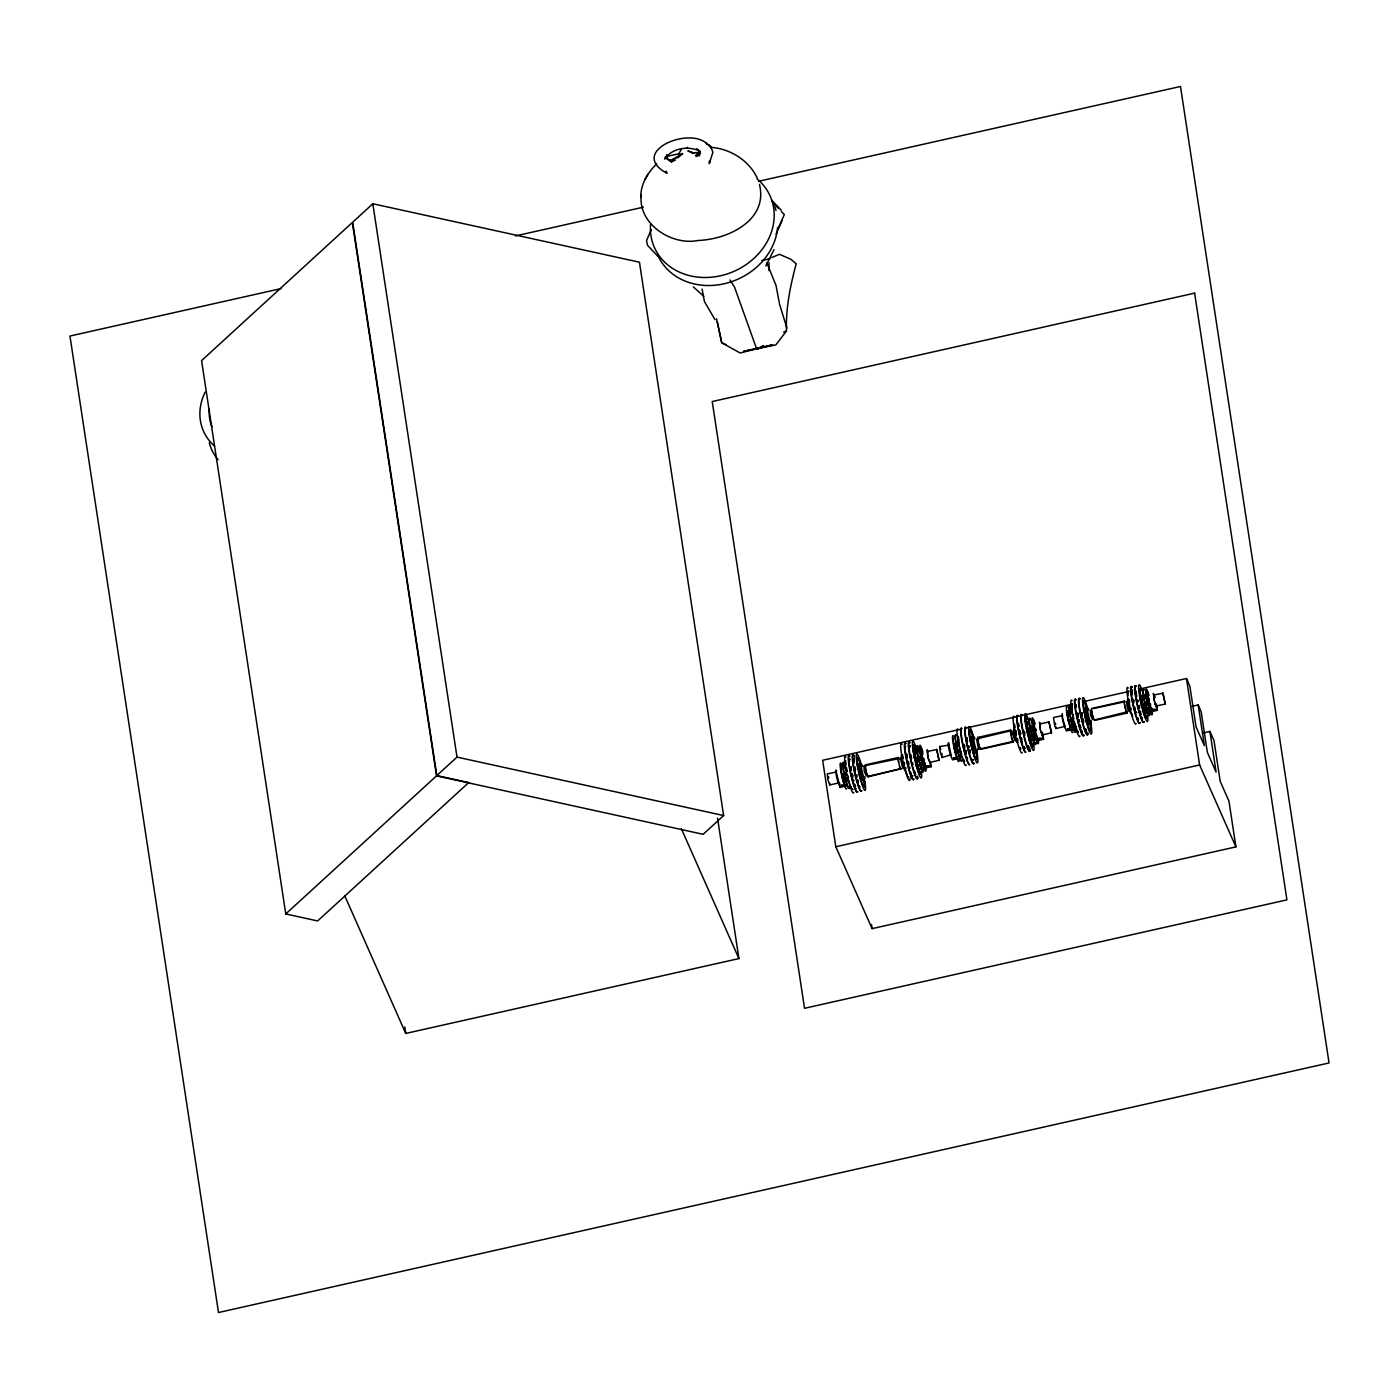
<?xml version="1.0" encoding="UTF-8"?>
<svg xmlns="http://www.w3.org/2000/svg" width="1399" height="1399" viewBox="0 0 1399 1399"><rect width="100%" height="100%" fill="white"/><g stroke="black" fill="none" stroke-linecap="round" stroke-linejoin="round"><path stroke-width="1.5" d="M709.608 162.424L709.643 160.518L709.258 163.735L712.895 152.229L710.797 146.895L708.751 144.866L711.514 148.102L706.163 142.89L707.614 144.412C689.882 125.438 627.417 152.054 667.043 173.354L666.239 171.203L666.291 172.689M716.533 318.797L721.727 342.755L740.141 353.003L772.808 344.766L743.551 351.341L775.746 344.993L786.483 330.986C785.696 308.042 790.365 285.448 796.223 263.816L790.82 259.252L779.47 254.286L771.793 257.538M699.465 152.036L699.36 153.925L699.797 151.144L699.465 152.036L696.597 148.871L699.448 150.9C687.993 145.671 671.957 148.084 664.647 158.996L667.026 155.429L666.186 158.297M836.252 772.108L838.963 782.706M865.351 766.127L865.421 764.868L898.21 757.506L898.805 758.678M866.331 775.99L864.267 771.339L863.917 765.935M868.149 775.588L868.079 776.847L866.785 773.682M898.141 758.765L865.386 765.55M901.061 768.628L868.079 776.847M920.682 752.172L920.892 751.158L921.539 752.067M924.267 762.98L923.253 762.193M924.617 762.892L923.27 760.986M930.09 761.668L928.726 759.762M951.39 754.673L942.104 757.489L940.215 752.067L939.656 746.489L949.256 745.142M957.633 743.254L957.406 746.716M957.003 741.592A7.695 0.909 77.3 0 1 957.458 742.764L957.546 745.3M974.701 749.427L972.078 739.197L972.9 740.753M975.068 749.357L973.005 744.705L972.935 739.809M977.744 738.672L1010.917 730.68M1013.331 740.753L1013.261 742.012L980.472 749.374L979.86 748.203M1034.281 723.755L1034.053 728.092M1036.694 737.028C1035.173 738.182 1031.693 725.469 1033.931 723.825M1037.061 736.941L1036.851 737.955L1034.001 729.019M1073.942 725.539A7.695 0.909 77.3 0 1 1073.488 724.367L1073.61 723.878M1092.549 719.611L1090.486 714.959L1090.433 710.08M1094.49 719.628L1093.371 718.421M1124.376 702.368L1124.429 701.126L1124.971 701.878M1127.174 711.829L1096.256 719.523M1128.993 711.426L1127.262 708.191L1126.58 701.354M1142.266 697.804L1142.284 699.255M1144.399 695.163A10.58 1.242 77.3 0 0 1144.679 697.314L1144.837 698.678M1150.275 705.446C1151.272 716.166 1144.627 693.642 1147.775 695.688M666.711 154.712L666.711 158.961L665.329 156.898L671.782 162.109L668.302 159.801L675.157 160.22L672.482 161.375M769.065 262.89L768.908 270.549M699.797 151.144L696.09 156.513L699.675 153.103L695.495 155.341L699.605 155.849M656.796 163.875C647.685 172.444 640.55 184.388 640.794 197.207L641.267 194.671C637.612 223.788 671.468 245.962 698.276 240.453C728.057 239.404 768.436 220.273 759.465 184.371M651.339 229.541L646.53 240.523L647.51 245.332L657.757 256.122M777.931 229.121L784.314 214.572L781.394 211.494M776.043 234.193L782.198 220.185M765.795 265.967L774.032 249.669M648.174 174.018L644.852 179.597M678.585 154.047L681.226 149.641M836.375 771.898L827.264 773.944L827.823 779.523L829.729 784.961L838.823 782.915M829.729 784.961L829.834 783.3M859.686 766.652L862.151 777.669L862.116 774.854M867.153 774.801L868.114 776.148M898.21 757.506L898.578 762.14M867.975 776.358L900.904 768.785M902.722 768.383L900.344 757.733M929.915 762.438L939.166 760.182L936.788 749.549L927.467 751.438L928.271 758.888M936.578 749.392L939.026 760.391M948.767 744.443L951.215 755.443M942.104 757.489L941.842 753.344M1011.197 731.222L1010.585 730.033L977.796 737.413L977.796 739.546M980.472 749.374L980.594 747.573M1010.585 730.033L1010.585 732.184M980.367 748.902L1013.278 741.33M1015.114 740.91L1013.086 735.699L1013.016 730.803M1034.018 725.277L1033.913 726.938M1040.751 730.977L1042.307 734.982L1051.541 732.726L1048.953 721.919L1039.842 723.965L1040.122 728.127M1037.376 737.605L1035.277 733.601M1048.953 721.919L1051.418 732.936M1042.307 734.982L1042.272 732.167M1062.488 717.18L1062.61 715.519L1053.499 717.565L1054.759 725.889L1055.948 728.582L1065.181 726.326M1055.948 728.582L1056.053 726.92M1086.289 710.202L1086.324 713.018M1124.429 701.126L1091.64 708.489L1091.64 710.64M1124.411 701.808L1093.808 708.506M1094.315 720.468L1127.104 713.088L1127.227 711.287M1147.862 696.352L1147.757 698.031M1155.312 704.501L1156.151 706.058L1165.262 704.012L1163.006 693.17L1153.685 695.058L1154.245 700.637M1150.852 708.768C1148.789 707.317 1146.008 694.936 1148.142 695.6M1151.22 708.681L1149.121 704.676M1162.796 692.995L1165.262 704.012M1156.151 706.058L1156.256 704.397M436.523 775.868L703.155 834.311L723.633 815.547L639.448 262.208L372.816 203.764L352.67 222.231L436.838 775.571L468.717 782.566L317.643 920.944L285.763 913.949L201.578 360.61L352.338 222.528L436.523 775.868L285.763 913.949M436.838 775.571L457.001 757.104L723.633 815.547M677.885 157.825L682.625 153.558L672.482 159.521L676.084 158.384M763.487 345.885L758.31 348.806L756.177 347.617L734.492 287.022L729.946 279.94M758.048 348.666L763.382 345.833M686.419 147.962L687.574 147.367M783.615 332.228L786.483 330.986M667.883 156.198L679.914 153.558M692.278 153.488L696.457 152.526L700.532 153.68L697.104 153.977M280.972 288.614L69.95 336.04L218.506 1312.524L1329.05 1062.96L1180.494 86.476L758.45 181.31M515.444 235.924L643.348 207.192M761.79 260.564L770.062 258.693M960.938 729.194L822.647 760.287L835.798 846.745L872.084 928.639L1235.912 846.885L1228.952 801.102L1220.208 781.376L1214.017 740.683L1209.925 731.432L1203.542 732.866M965.188 728.249L1071.582 704.344M1084.347 701.459L1129.028 691.421M1141.794 688.553L1186.474 678.515L1189.85 686.175L1196.04 726.85L1204.382 745.667L1198.191 704.974L1191.808 706.408M1071.844 729.701L1066.37 730.943L1064.796 727.375A7.467 0.874 77.3 0 1 1062.401 718.334A7.467 0.874 77.3 0 1 1062.488 713.962M1156.466 704.064L1157.428 710.325L1151.954 711.549L1150.415 708.051M1042.622 732.971L1043.584 739.232L1038.11 740.473L1036.572 736.958M958 758.625L952.527 759.849L950.953 756.299A7.467 0.874 77.3 0 1 948.417 746.384A7.467 0.874 77.3 0 1 949.012 743.586M921.609 756.492L925.736 767.929L931.192 766.704L930.562 762.525M836.637 771.059A7.467 0.874 77.3 0 0 836.025 773.857A7.467 0.874 77.3 0 0 838.578 783.755L840.152 787.322L845.608 786.081M835.798 846.745L1199.625 764.973L1235.912 846.885M344.661 895.605L405.745 1033.441L738.917 958.577L717.547 818.153M711.392 147.35C730.488 148.889 749.147 160.588 757.296 178.163M693.852 152.998L687.871 150.9L693.519 153.313M725.994 344.591L721.727 342.755L717.337 321.91M1153.685 695.058L1154.874 697.734M1142.249 697.839L1142.301 701.826M1150.678 707.282L1149.488 704.606M1127.104 713.088L1126.178 711.059M1065.059 726.536L1062.645 718.334M1033.284 723.685L1034.281 729.439M1013.261 742.012L1012.666 740.823M977.796 737.413L978.74 739.441M939.656 746.489L940.845 749.182M900.886 769.467L899.942 767.439M865.421 764.868L866.016 766.057M862.518 777.582L861.329 774.906M693.362 286.935L703.784 296.326M772.231 200.739L781.254 210.235M774.084 203.782L778.474 208.416M715.029 319.654L704.431 301.572L702.106 289.086M1148.509 695.53L1147.862 694.603L1148.124 700.514M1086.411 710.972L1088.37 721.289L1088.492 719.628M1034.508 725.976L1036.012 734.65M1030.433 737.43L1029.454 734.912M976.589 739.004L978.548 749.304L978.653 747.643M922.501 753.361L921.889 754.323M846.99 780.852L846.028 778.334M1198.191 704.974L1201.164 711.689L1207.354 752.382L1216.098 772.126L1209.925 731.432M1157.428 710.325L1154.595 702.053M1043.584 739.232L1040.209 729.578M766.862 262.907L776.025 285.483L779.26 302.534M931.192 766.704L928.359 758.433M681.365 828.733L738.917 958.577M1149.488 705.813L1150.31 707.369L1150.275 704.554M1087.915 719.646L1088.737 721.202L1088.859 719.541M1040.559 724.332L1039.474 722.304L1040.401 729.544M1033.057 736.241L1032.375 734.265M1030.503 736.818L1029.821 734.825M1012.334 739.966L1012.719 741.26M979.527 747.346L979.93 748.622M966.027 751.315L965.695 750.459A8.237 0.979 77.3 0 0 966.237 752.19M928.167 751.788L927.082 749.759L927.817 757.034M922.466 754.306L921.626 752.732L921.521 754.411M920.717 762.77L921.172 764.414L920.35 762.84M898.753 758.258L899.102 759.202M846.378 778.264L847.077 780.24M1154.874 696.877L1153.318 693.379L1154.962 704.222M1143.665 707.125L1142.931 704.676M1139.643 708.016L1138.926 705.568M1125.81 709.923L1126.212 711.392M1093.406 718.771L1091.937 713M1083.176 719.506L1083.543 720.625M1032.742 734.178L1033.092 735.297M1011.529 732.079L1011.897 733.198M1011.967 738.847L1012.351 740.316M979.562 747.678L978.093 741.925M959.137 751.928L958.402 749.479M958.77 752.015L958.035 749.567M922.815 754.568L921.259 751.071L921.906 756.894M899.574 766.302L899.977 767.771M860.525 768.226L861.242 770.674M779.365 303.6L786.903 328.118M1149.034 698.188L1149.418 700.374M1148.771 703.365L1149.506 705.463M1146.585 705.253L1145.868 702.508M1146.218 705.341L1145.501 702.595M1143.298 704.589L1143.665 705.918M1139.293 705.498L1139.66 706.81M1125.443 708.611L1125.81 710.167M1093.021 717.547L1092.252 714.557M1087.548 718.526L1086.551 714.347M1034.928 732.289L1035.662 734.37M1011.879 732.954L1012.246 734.527M1011.599 737.518L1011.967 739.092M979.178 746.454L977.849 740.473M922.903 759.657L923.27 761.843M917.062 762.368L916.362 759.64M899.592 766.547L898.088 759.307M866.785 773.927L865.701 769.38M856.59 774.556L856.957 775.885M828.453 776.637L828.82 777.949M1149.121 703.277L1148.054 697.052M1149.034 703.732L1147.897 698.276M1124.726 705.638L1125.426 708.733M1087.478 714.294L1087.81 715.711M1071.617 717.704L1072.246 720.555M1071.879 720.642L1071.249 717.792M1035.662 728.827L1036.117 730.68M1035.575 729.281L1035.907 730.715M1034.735 730.803L1035.19 732.656M1029.087 733.601L1028.23 729.404A10.702 1.259 77.3 0 0 1028.877 732.079A7.537 0.892 77.3 0 1 1028.195 728.424M1011.582 737.658L1010.638 733.111M968.633 745.684L968.965 747.101M922.798 760.112L921.626 750.983L922.71 753.029A10.58 1.242 77.3 0 0 920.297 750.424A10.58 1.242 77.3 0 0 923.83 766.25A10.58 1.242 77.3 0 0 925.089 763.277M921.993 758.345L924.459 765.41L924.599 763.242M919.982 760.322L919.353 757.471M919.615 760.391L918.986 757.541M916.73 759.552L917.079 760.969M908.353 761.441L908.685 762.857M866.033 770.936L866.401 772.493M860.962 773.577L859.895 767.351M852.586 775.466L852.236 774.049A8.237 0.979 77.3 0 0 852.795 776.078M1125.111 707.177L1124.481 704.187M1055.388 723.003L1055.685 724.42M1034.578 730.855L1034.053 727.2M1031.815 731.415A10.58 1.242 77.3 0 1 1030.836 726.238A7.537 0.892 77.3 0 0 1031.797 731.467L1030.941 726.711M1024.453 731.642L1024.75 733.076M973.966 744.635L974.491 747.398M964.331 745.16L964.628 746.576A8.237 0.979 77.3 0 1 964.243 744.443M923.725 758.153L924.109 760.007M845.311 775.606L844.786 772.843A10.755 1.277 77.3 0 0 845.451 775.501A7.695 0.909 77.3 0 1 845.031 773.595M1150.345 703.627L1150.643 705.358M1091.692 711.549L1092.024 713.123M1082.179 715.326L1081.794 712.843M1031.728 729.998L1031.29 726.623M1028.597 729.334L1028.825 730.663M1020.203 731.205L1020.448 732.551M1010.97 734.667L1010.41 730.873M923.83 759.605L924.057 760.934M865.456 767.929L865.789 769.502M845.153 772.755L845.678 775.518A7.695 0.909 77.3 0 1 845.398 773.507M1186.474 678.515L1199.625 764.973M925.089 763.749L925.736 767.929M871.455 924.477L872.084 928.639M839.505 783.073L840.152 787.322M372.816 203.764L457.001 757.104M404.766 1026.953L405.745 1033.441M1137.912 700.234L1138.069 701.389M1124.306 702.928L1124.586 704.414M1091.517 710.307L1091.78 711.794M1077.947 714.906L1077.737 712.86M977.674 739.214L977.936 740.701M920.752 753.327L924.092 765.498L924.966 763.172M865.299 766.687L865.561 768.173M1133.855 700.252L1133.907 701.144M1124.254 701.966L1124.429 703.26M865.229 765.708L865.404 767.019M218.052 459.694A57.307 48.913 -23.9 0 1 209.273 442.731M214.572 446.124A57.307 48.913 -23.9 0 1 205.146 392.14M212.018 426.835A47.758 40.763 -23.9 0 1 209.395 409.207M1131.266 712.528A7.45 0.874 77.3 0 1 1128.538 706.39A7.45 0.874 77.3 0 1 1128.451 699.937M1091.133 720.433A7.555 0.892 77.3 0 1 1089.873 720.59A7.555 0.892 77.3 0 1 1087.548 710.15A7.555 0.892 77.3 0 1 1088.807 710.01M1086.149 708.541A7.555 0.892 77.3 0 0 1086.621 715.798A7.555 0.892 77.3 0 0 1089.331 722.811A8.377 0.997 77.3 0 1 1086.166 715.903A8.377 0.997 77.3 0 1 1086.061 708.646M1131.284 709.608A7.45 0.874 77.3 0 1 1130.812 707.859M1129.658 702.333A7.45 0.874 77.3 0 1 1129.395 699.622M1090.625 721.797A18.729 2.221 77.3 0 1 1089.349 731.205A18.729 2.221 77.3 0 1 1082.669 702.665A18.729 2.221 77.3 0 1 1087.023 706.425M1088.02 734.195A18.729 2.221 77.3 0 1 1081.287 716.848A18.729 2.221 77.3 0 1 1080.133 698.87M1083.56 720.817A8.446 0.997 77.3 0 1 1083.018 718.841M1082.074 714.574A8.446 0.997 77.3 0 1 1081.724 712.581M1086.166 730.628A14.812 1.749 77.3 0 1 1085.432 729.229M1081.759 716.795A14.812 1.749 77.3 0 1 1080.99 713.053M1086.533 730.54A14.812 1.749 77.3 0 1 1085.799 729.141M1081.34 712.965A14.812 1.749 77.3 0 0 1082.126 716.725A8.446 0.997 77.3 0 1 1081.357 712.668M1087.775 732.394A18.729 2.221 77.3 0 1 1081.479 719.313A18.729 2.221 77.3 0 1 1079.766 698.958M1084.015 735.105A18.729 2.221 77.3 0 1 1077.282 717.757A18.729 2.221 77.3 0 1 1076.128 699.78M1079.556 721.622A8.237 0.979 77.3 0 1 1079.031 719.698M1078.087 715.536A8.237 0.979 77.3 0 1 1077.755 713.577M1082.196 731.677A14.987 1.766 77.3 0 1 1081.444 730.261M1080.553 727.987A14.987 1.766 77.3 0 1 1079.591 724.997M1077.737 717.704A14.987 1.766 77.3 0 1 1076.95 713.91M1075.936 707.317A14.987 1.766 77.3 0 1 1075.796 704.939M1080.92 727.9A14.987 1.766 77.3 0 1 1079.958 724.909M1078.087 717.617A14.987 1.766 77.3 0 1 1077.317 713.84M1076.303 707.229A14.987 1.766 77.3 0 1 1076.146 704.869M1083.648 735.174A18.729 2.221 77.3 0 1 1076.915 717.844A18.729 2.221 77.3 0 1 1075.761 699.867M1080.011 735.996A18.729 2.221 77.3 0 1 1073.278 718.649A18.729 2.221 77.3 0 1 1072.124 700.672M1078.192 732.656A15.057 1.784 77.3 0 1 1077.44 731.24M1076.548 728.931A15.057 1.784 77.3 0 1 1075.586 725.924M1073.715 718.614A15.057 1.784 77.3 0 1 1072.928 714.802M1072.316 711.234A15.057 1.784 77.3 0 1 1072.211 703.714M1072.281 708.069A15.057 1.784 77.3 0 1 1072.229 704.187M1090.346 722.986A15.127 1.784 77.3 0 1 1088.527 727.235A15.127 1.784 77.3 0 1 1083.473 704.606A15.127 1.784 77.3 0 1 1087.04 708.226M1088.912 719.768A8.377 0.997 77.3 0 1 1089.139 721.482M1089.978 723.073A15.127 1.784 77.3 0 1 1087.845 726.448M1086.883 723.423A15.127 1.784 77.3 0 1 1084.994 716.078M1084.208 712.248A15.127 1.784 77.3 0 1 1083.595 708.663M1083.193 705.568A15.127 1.784 77.3 0 1 1086.691 708.314M1088.859 722.881A8.377 0.997 77.3 0 1 1085.799 715.973A8.377 0.997 77.3 0 1 1085.694 708.733M1086.376 731.152A14.812 1.749 77.3 0 1 1085.064 729.316M1081.392 716.883A14.812 1.749 77.3 0 1 1080.623 713.14M1082.389 732.202A14.987 1.766 77.3 0 1 1081.077 730.348M1080.185 728.075A14.987 1.766 77.3 0 1 1079.241 725.067M1077.37 717.792A14.987 1.766 77.3 0 1 1076.583 713.997M1075.569 707.387A14.987 1.766 77.3 0 1 1075.429 705.026M1079.189 721.727A8.289 0.979 77.3 0 1 1078.664 719.786M1077.72 715.606A8.289 0.979 77.3 0 1 1077.387 713.63M1083.735 722.583A8.446 0.997 77.3 0 1 1082.651 718.929M1078.034 731.485A13.325 1.574 77.3 0 1 1074.362 722.024M1073.558 718.666A13.325 1.574 77.3 0 1 1072.229 705.481M1075.779 731.572A13.325 1.574 77.3 0 1 1070.637 717.547A13.325 1.574 77.3 0 1 1070.847 707.702M1075.516 730.313A13.325 1.574 77.3 0 1 1070.637 719.313A13.325 1.574 77.3 0 1 1070.48 707.789M1072.876 732.237A13.325 1.574 77.3 0 1 1068.084 719.89A13.325 1.574 77.3 0 1 1067.262 707.107M1071.004 726.781A7.467 0.874 77.3 0 1 1070.183 724.927M1069.71 723.44A7.467 0.874 77.3 0 1 1068.784 719.82A10.737 1.259 77.3 0 0 1069.413 722.479M1068.084 716.166A7.467 0.874 77.3 0 1 1068.032 712.441M1072.246 729.806A10.737 1.259 77.3 0 1 1071.599 729.876M1071.057 728.862A10.737 1.259 77.3 0 1 1069.728 725.084A7.467 0.874 77.3 0 0 1070.637 726.85M1069.046 722.566A10.737 1.259 77.3 0 1 1068.399 719.855A7.467 0.874 77.3 0 0 1069.343 723.528M1067.839 717.145A10.737 1.259 77.3 0 1 1067 710.709M1072.368 730.103A10.737 1.259 77.3 0 1 1071.949 729.788M1070.777 727.148A10.737 1.259 77.3 0 1 1070.095 724.997M1068.189 717.057A10.737 1.259 77.3 0 1 1067.367 710.64M1070.987 725.994A7.467 0.874 77.3 0 1 1070.55 724.857M1069.588 721.622A7.467 0.874 77.3 0 1 1069.151 719.733M1073.575 725.626A7.695 0.909 77.3 0 1 1073.12 724.455A10.755 1.277 77.3 0 0 1073.698 726.501M1072.124 721.115A7.695 0.909 77.3 0 1 1071.669 719.156A10.755 1.277 77.3 0 0 1072.316 721.832M1070.9 711.549A7.695 0.909 77.3 0 0 1070.742 713.822A10.755 1.277 77.3 0 1 1070.27 709.958M1075.166 729.159A10.755 1.277 77.3 0 1 1073.977 728.232M1073.33 726.588A10.755 1.277 77.3 0 1 1072.648 724.437M1070.305 713.945A10.755 1.277 77.3 0 1 1069.92 710.045M1075.289 729.474A10.755 1.277 77.3 0 1 1074.327 728.145M1072.491 721.027A7.695 0.909 77.3 0 1 1072.036 719.086M1073.593 726.431A7.695 0.909 77.3 0 1 1072.753 724.525M1071.774 721.184A7.695 0.909 77.3 0 1 1071.302 719.243M1070.392 713.91A7.695 0.909 77.3 0 1 1070.83 711.864M1074.887 728.179A10.79 1.277 77.3 0 1 1073.61 728.319M1072.963 726.693A10.79 1.277 77.3 0 1 1072.281 724.525M1069.938 714.015A10.79 1.277 77.3 0 1 1069.535 710.097M1068.032 718.002A7.467 0.874 77.3 0 1 1067.962 712.738M1136.128 723.475A18.817 2.221 77.3 0 1 1129.378 706.04A18.817 2.221 77.3 0 1 1128.224 687.993M1139.783 722.653A18.817 2.221 77.3 0 1 1133.015 705.236A18.817 2.221 77.3 0 1 1131.861 687.171M1137.964 719.243A15.074 1.784 77.3 0 1 1137.195 717.827M1135.341 712.511A15.074 1.784 77.3 0 1 1134.379 708.978M1131.669 694.708A15.074 1.784 77.3 0 1 1132.525 690.704M1136.722 712.738A8.202 0.962 77.3 0 1 1136.303 711.969M1135.306 709.083A8.202 0.962 77.3 0 1 1134.764 707.16M1133.855 703.015A8.202 0.962 77.3 0 1 1133.295 699.395M1132.665 716.358A15.092 1.784 77.3 0 1 1131.704 713.333M1129.815 706.005A15.092 1.784 77.3 0 1 1129.028 702.176M1128.014 695.53A15.092 1.784 77.3 0 1 1128.311 691.071M1128.224 693.065A15.092 1.784 77.3 0 1 1128.328 691.543M1140.15 722.583A18.817 2.221 77.3 0 1 1133.382 705.148A18.817 2.221 77.3 0 1 1132.228 687.084M1143.787 721.762A18.817 2.221 77.3 0 1 1137.037 704.327A18.817 2.221 77.3 0 1 1135.866 686.262M1140.745 711.899A8.272 0.979 77.3 0 1 1140.325 711.112M1139.311 708.209A8.272 0.979 77.3 0 1 1138.769 706.268M1137.842 702.088A8.272 0.979 77.3 0 1 1137.509 700.13M1141.969 718.404A15.144 1.784 77.3 0 1 1141.217 716.987M1140.325 714.679A15.144 1.784 77.3 0 1 1139.346 711.636M1135.656 693.764A15.144 1.784 77.3 0 1 1135.498 691.368M1138.314 719.173A15.074 1.784 77.3 0 1 1137.562 717.739M1135.708 712.423A15.074 1.784 77.3 0 1 1134.746 708.908M1132.036 694.638A15.074 1.784 77.3 0 1 1132.316 690.179M1132.386 694.551A15.074 1.784 77.3 0 1 1132.333 690.651M1144.155 721.674A18.817 2.221 77.3 0 1 1137.387 704.239A18.817 2.221 77.3 0 1 1136.233 686.175M1145.064 711.252A8.272 0.979 77.3 0 1 1142.791 705.376A8.272 0.979 77.3 0 1 1141.217 696.247M1142.336 718.334A15.144 1.784 77.3 0 1 1141.584 716.9M1140.692 714.592A15.144 1.784 77.3 0 1 1139.713 711.566M1136.023 693.677A15.144 1.784 77.3 0 1 1135.866 691.298M1147.722 715.991A18.817 2.221 77.3 0 1 1144.592 716.34A18.817 2.221 77.3 0 1 1138.786 690.372A18.817 2.221 77.3 0 1 1141.934 690.004M1147.005 715.886A15.144 1.784 77.3 0 1 1141.479 703.382A15.144 1.784 77.3 0 1 1141.304 690.267M1141.042 714.504A15.144 1.784 77.3 0 1 1140.08 711.479M1136.775 696.702A15.144 1.784 77.3 0 1 1136.233 691.211M1146.638 715.956A15.144 1.784 77.3 0 1 1143 710.832M1142.021 707.282A15.144 1.784 77.3 0 1 1139.695 696.037M1144.854 708.891A8.272 0.979 77.3 0 1 1143.473 709.048M1142.948 707.387A8.272 0.979 77.3 0 1 1141.916 703.365M1141.479 701.284A8.272 0.979 77.3 0 1 1140.85 696.317M1141.829 696.212A8.272 0.979 77.3 0 1 1142.318 697.471M1146.848 715.641A13.36 1.574 77.3 0 1 1142.056 703.277A13.36 1.574 77.3 0 1 1141.217 690.459M1149.488 713.717A13.36 1.574 77.3 0 1 1144.994 704.397A13.36 1.574 77.3 0 1 1143.77 689.882M1147.81 709.835A7.502 0.892 77.3 0 1 1146.708 707.772M1146.218 706.268A7.502 0.892 77.3 0 1 1145.291 702.613A10.58 1.242 77.3 0 0 1145.938 705.253M1144.592 698.958A7.502 0.892 77.3 0 1 1145.204 696.142M1148.806 711.426A10.615 1.259 77.3 0 1 1147.547 711.566M1146.918 709.94A10.615 1.259 77.3 0 1 1146.253 707.824M1145.571 705.341A10.615 1.259 77.3 0 1 1144.924 702.665M1143.927 697.471A10.615 1.259 77.3 0 1 1143.648 695.303M1144.977 710.22A7.537 0.892 77.3 0 1 1144.155 708.366A10.702 1.259 77.3 0 0 1145.379 712.126M1143.683 706.862A7.537 0.892 77.3 0 1 1142.738 703.19A10.702 1.259 77.3 0 0 1143.368 705.848M1142.336 701.284A7.537 0.892 77.3 0 1 1141.811 696.02M1146.201 713.14A10.702 1.259 77.3 0 1 1145.554 713.228M1145.012 712.213A10.702 1.259 77.3 0 1 1141.077 695.81M1146.568 713.07A10.702 1.259 77.3 0 1 1145.921 713.14M1142.161 700.444A10.702 1.259 77.3 0 1 1141.444 695.723M1144.959 709.433A7.537 0.892 77.3 0 1 1144.522 708.279M1143.56 705.009A7.537 0.892 77.3 0 1 1143.105 703.12M1142.196 697.874A7.537 0.892 77.3 0 1 1142.179 695.933M1149.821 713.525A13.221 1.556 77.3 0 1 1145.361 704.292A13.221 1.556 77.3 0 1 1144.155 689.917M1151.884 708.174A13.221 1.556 77.3 0 1 1150.293 711.864A13.221 1.556 77.3 0 1 1145.886 692.085A13.221 1.556 77.3 0 1 1148.999 695.251M1151.604 709.066A10.58 1.242 77.3 0 1 1149.838 709.258A10.58 1.242 77.3 0 1 1146.585 694.673A10.58 1.242 77.3 0 1 1148.352 694.464M1151.237 709.136A10.58 1.242 77.3 0 1 1150.625 711.951M1150.1 710.954A10.58 1.242 77.3 0 1 1146.498 696.912M1146.428 691.631A10.58 1.242 77.3 0 1 1147.984 694.551M1147.897 709.573A7.537 0.892 77.3 0 1 1147.075 707.719M1146.585 706.198A7.537 0.892 77.3 0 1 1145.641 702.543A10.58 1.242 77.3 0 0 1146.288 705.166M1144.942 698.853A7.537 0.892 77.3 0 1 1145.186 695.303M1149.156 711.304A10.58 1.242 77.3 0 1 1147.914 711.444M1147.285 709.835A10.58 1.242 77.3 0 1 1146.603 707.719M1144.312 697.402A10.58 1.242 77.3 0 1 1144.032 695.251M1149.209 712.668A10.58 1.242 77.3 0 1 1148.282 711.357M1147.652 709.748A10.58 1.242 77.3 0 1 1146.97 707.632M1147.88 708.786A7.537 0.892 77.3 0 1 1147.442 707.632M1146.463 704.362A7.537 0.892 77.3 0 1 1146.008 702.455M1145.116 697.227A7.537 0.892 77.3 0 1 1145.082 695.286M1017.335 740.281A7.45 0.874 77.3 0 1 1016.094 740.421A7.45 0.874 77.3 0 1 1013.803 730.138A7.45 0.874 77.3 0 1 1015.044 729.998M977.289 749.357A7.555 0.892 77.3 0 1 976.03 749.497A7.555 0.892 77.3 0 1 973.704 739.074A7.555 0.892 77.3 0 1 974.963 738.917M975.47 749.777A7.555 0.892 77.3 0 1 974.211 749.916A7.555 0.892 77.3 0 1 971.868 739.476A7.555 0.892 77.3 0 1 973.144 739.337M1017.912 740.019A7.45 0.874 77.3 0 1 1017.44 738.515M1016.513 734.895A7.45 0.874 77.3 0 1 1015.814 731.24M976.782 750.721A18.729 2.221 77.3 0 1 975.26 759.517A18.729 2.221 77.3 0 1 968.72 730.191A18.729 2.221 77.3 0 1 973.984 738.217M974.176 763.12A18.729 2.221 77.3 0 1 967.443 745.772A18.729 2.221 77.3 0 1 966.289 727.795M970.259 751.42A8.446 0.997 77.3 0 1 969.717 749.742M972.882 759.989A14.812 1.749 77.3 0 1 972.322 759.552M973.249 759.902A14.812 1.749 77.3 0 1 972.69 759.465M973.809 763.207A18.729 2.221 77.3 0 1 967.094 745.859A18.729 2.221 77.3 0 1 965.922 727.882M969.734 764.711A18.729 2.221 77.3 0 1 963.439 746.681A18.729 2.221 77.3 0 1 961.568 728.145M967.601 759.185A14.987 1.766 77.3 0 1 966.709 756.911M965.747 753.904A14.987 1.766 77.3 0 1 964.785 750.406M966.114 753.834A14.987 1.766 77.3 0 1 965.153 750.319M969.367 764.781A18.729 2.221 77.3 0 1 962.564 744.373A18.729 2.221 77.3 0 1 961.917 728.774M966.167 764.921A18.729 2.221 77.3 0 1 959.434 747.573A18.729 2.221 77.3 0 1 958.28 729.596M964.348 761.563A15.057 1.784 77.3 0 1 963.596 760.147M961.743 754.848A15.057 1.784 77.3 0 1 960.781 751.315M959.084 743.708A15.057 1.784 77.3 0 1 958.07 737.081M964.715 761.493A15.057 1.784 77.3 0 1 963.963 760.077M958.84 740.071A15.057 1.784 77.3 0 1 958.437 736.993M976.502 751.91A15.127 1.784 77.3 0 1 974.683 756.142A15.127 1.784 77.3 0 1 969.629 733.531A15.127 1.784 77.3 0 1 973.197 737.151M975.068 748.692A8.377 0.997 77.3 0 1 974.071 751.036A8.377 0.997 77.3 0 1 971.273 738.515A8.377 0.997 77.3 0 1 973.249 740.526M975.663 759.097A15.127 1.784 77.3 0 1 969.524 735.961A15.127 1.784 77.3 0 1 972.847 737.221M976.135 751.997A15.127 1.784 77.3 0 1 976.589 758.992M974.928 750.494A8.377 0.997 77.3 0 1 973.704 751.123A8.377 0.997 77.3 0 1 971.081 740.193A8.377 0.997 77.3 0 1 971.85 737.658M972.865 759.517A14.812 1.749 77.3 0 1 971.955 759.622M967.234 759.272A14.987 1.766 77.3 0 1 966.342 756.981M965.397 753.991A14.987 1.766 77.3 0 1 964.418 750.476M965.87 752.312A8.289 0.979 77.3 0 1 965.345 750.651M964.82 748.71A8.289 0.979 77.3 0 1 963.876 744.513M970.399 752.802A8.446 0.997 77.3 0 1 969.35 749.829M968.808 747.853A8.446 0.997 77.3 0 1 968.3 745.719M967.513 741.592A8.446 0.997 77.3 0 1 967.269 737.675M963.002 758.765A13.325 1.574 77.3 0 1 962.215 756.737M961.375 754.061A13.325 1.574 77.3 0 1 957.983 736.241M961.935 760.496A13.325 1.574 77.3 0 1 957.161 748.15A13.325 1.574 77.3 0 1 956.339 735.367M961.585 760.584A13.325 1.574 77.3 0 1 956.794 748.238A13.325 1.574 77.3 0 1 955.972 735.454M959.119 759.814A13.325 1.574 77.3 0 1 954.643 750.511A13.325 1.574 77.3 0 1 953.419 736.031M955.395 750.616A7.467 0.874 77.3 0 0 956.339 753.851A10.737 1.259 77.3 0 1 955.569 751.403M954.94 748.727A7.467 0.874 77.3 0 1 954.048 743.551M957.755 758.8A10.737 1.259 77.3 0 1 956.566 756.142M955.884 753.991A10.737 1.259 77.3 0 1 953.558 743.516M953.261 741.33A10.737 1.259 77.3 0 1 953.471 738.165M957.581 757.698A10.737 1.259 77.3 0 1 956.933 756.072M954.922 748.692A10.737 1.259 77.3 0 1 953.908 743.446M956.234 752.277A7.467 0.874 77.3 0 1 955.744 750.529M954.905 746.769A7.467 0.874 77.3 0 1 954.415 743.481M960.414 755.495A7.695 0.909 77.3 0 1 959.731 754.533M958.787 751.823A7.695 0.909 77.3 0 1 958.28 750.021M957.423 746.139A7.695 0.909 77.3 0 1 956.899 742.729M960.134 757.139A10.755 1.277 77.3 0 1 959.487 755.512M956.899 745.405A10.755 1.277 77.3 0 1 956.461 742.852M960.483 757.069A10.755 1.277 77.3 0 1 959.854 755.425M957.266 745.317A10.755 1.277 77.3 0 1 956.829 742.782M960.483 755.18A7.695 0.909 77.3 0 1 960.099 754.463M959.154 751.753A7.695 0.909 77.3 0 1 958.647 749.951M957.476 744.233A7.695 0.909 77.3 0 1 957.266 742.659M960.274 754.516A7.695 0.909 77.3 0 1 959.364 754.621M958.42 751.91A7.695 0.909 77.3 0 1 957.93 750.109M957.056 746.209A7.695 0.909 77.3 0 1 956.461 741.61M959.766 757.244A10.79 1.277 77.3 0 1 959.119 755.6M956.531 745.475A10.79 1.277 77.3 0 1 956.094 742.921M956.164 745.562A10.79 1.277 77.3 0 1 955.727 743.009M956.374 744.478A7.695 0.909 77.3 0 1 956.094 741.697M956.426 755.075A7.467 0.874 77.3 0 1 953.681 743.638M1022.284 752.4A18.817 2.221 77.3 0 1 1015.534 734.965A18.817 2.221 77.3 0 1 1014.38 716.9M1025.502 752.26A18.817 2.221 77.3 0 1 1018.664 731.747A18.817 2.221 77.3 0 1 1018.017 716.078M1024.68 748.622A15.074 1.784 77.3 0 1 1023.351 746.751M1022.459 744.443A15.074 1.784 77.3 0 1 1020.536 737.903M1025.869 752.19A18.817 2.221 77.3 0 1 1019.539 734.073A15.074 1.784 77.3 0 1 1018.839 730.278M1018.21 726.711A15.074 1.784 77.3 0 1 1017.825 723.633M1021.987 739.634A8.202 0.962 77.3 0 1 1021.462 737.99M1020.011 731.922A8.202 0.962 77.3 0 0 1020.431 734.003A15.074 1.784 77.3 0 1 1019.556 730.121M1020.466 748.99A15.092 1.784 77.3 0 1 1019.714 747.573M1017.86 742.257A15.092 1.784 77.3 0 1 1016.881 738.724M1015.971 734.912A15.092 1.784 77.3 0 1 1015.184 731.1M1014.572 727.532A15.092 1.784 77.3 0 1 1014.17 724.437M1016.339 732.726A8.289 0.979 77.3 0 1 1016.006 730.768M1020.833 748.902A15.092 1.784 77.3 0 1 1020.081 747.486M1016.339 734.842A15.092 1.784 77.3 0 1 1015.552 731.012M1014.94 727.445A15.092 1.784 77.3 0 1 1014.537 724.367M1019.539 734.073A18.817 2.221 77.3 0 1 1017.668 715.449M1030.066 748.78A18.817 2.221 77.3 0 1 1023.736 735.647A18.817 2.221 77.3 0 1 1022.022 715.186M1024.925 735.192A8.272 0.979 77.3 0 1 1023.998 731.012M1029.052 747.223A15.144 1.784 77.3 0 1 1027.373 745.894M1020.78 733.933A8.289 0.979 77.3 0 1 1020.343 731.834M1025.047 748.535A15.074 1.784 77.3 0 1 1023.718 746.664M1021.865 741.348A15.074 1.784 77.3 0 1 1020.903 737.815M1019.993 734.02A15.074 1.784 77.3 0 1 1019.189 730.208M1018.577 726.623A15.074 1.784 77.3 0 1 1018.192 723.545M1024.837 748.01A15.074 1.784 77.3 0 1 1024.085 746.576M1018.944 726.553A15.074 1.784 77.3 0 1 1018.542 723.475M1030.311 750.598A18.817 2.221 77.3 0 1 1023.543 733.163A18.817 2.221 77.3 0 1 1022.389 715.099M1031.465 739.022A8.272 0.979 77.3 0 1 1028.947 734.283A8.272 0.979 77.3 0 1 1027.618 724.017M1029.069 747.696A15.144 1.784 77.3 0 1 1027.74 745.824M1033.878 744.915A18.817 2.221 77.3 0 1 1030.748 745.265A18.817 2.221 77.3 0 1 1024.942 719.278A18.817 2.221 77.3 0 1 1028.09 718.929M1033.161 744.793A15.144 1.784 77.3 0 1 1027.635 732.307A15.144 1.784 77.3 0 1 1027.461 719.191M1028.86 747.171A15.144 1.784 77.3 0 1 1028.108 745.737M1031.78 746.506A15.144 1.784 77.3 0 1 1029.157 739.739M1027.268 732.377A15.144 1.784 77.3 0 1 1026.464 728.547M1025.852 724.962A15.144 1.784 77.3 0 1 1027.093 719.278M1032.794 744.88A15.144 1.784 77.3 0 1 1032.707 746.401M1031.098 739.109A8.272 0.979 77.3 0 1 1030.119 739.214M1029.629 737.955A8.272 0.979 77.3 0 1 1028.58 734.37M1028.073 732.289A8.272 0.979 77.3 0 1 1027.303 728.232M1027.006 725.242A8.272 0.979 77.3 0 1 1027.566 724.35M1033.092 743.219A13.36 1.574 77.3 0 1 1028.597 733.898A13.36 1.574 77.3 0 1 1027.373 719.366M1035.645 742.642A13.36 1.574 77.3 0 1 1030.748 731.625A13.36 1.574 77.3 0 1 1030.608 720.065M1034.193 737.728A7.502 0.892 77.3 0 1 1033.301 737.833M1031.902 733.426A7.502 0.892 77.3 0 0 1032.864 736.678A10.58 1.242 77.3 0 1 1032.095 734.16M1031.448 731.537A7.502 0.892 77.3 0 1 1030.556 726.343A10.58 1.242 77.3 0 0 1031.448 731.502M1033.704 740.491A10.615 1.259 77.3 0 1 1033.074 738.864M1032.41 736.748A10.615 1.259 77.3 0 1 1031.728 734.265M1031.08 731.59A10.615 1.259 77.3 0 1 1030.084 726.378M1029.839 735.787A7.537 0.892 77.3 0 0 1030.311 737.29A10.702 1.259 77.3 0 1 1029.524 734.772M1031.71 742.135A10.702 1.259 77.3 0 1 1030.538 739.494M1029.856 737.36A10.702 1.259 77.3 0 1 1029.157 734.86M1028.51 732.149A10.702 1.259 77.3 0 1 1027.95 729.456M1027.513 726.92A10.702 1.259 77.3 0 1 1027.443 721.569M1031.535 741.05A10.702 1.259 77.3 0 1 1030.906 739.424M1027.6 724.647A10.702 1.259 77.3 0 1 1027.566 721.884M1028.86 730.121A7.537 0.892 77.3 0 1 1028.562 728.337M1035.977 742.449A13.221 1.556 77.3 0 1 1031.518 733.216A13.221 1.556 77.3 0 1 1030.311 718.841M1038.39 739.791A13.221 1.556 77.3 0 1 1035.907 739.214A13.221 1.556 77.3 0 1 1031.99 720.31A13.221 1.556 77.3 0 1 1035.155 724.175M1037.761 737.972A10.58 1.242 77.3 0 1 1035.994 738.182A10.58 1.242 77.3 0 1 1032.742 723.58A10.58 1.242 77.3 0 1 1034.508 723.388M1037.114 735.909A10.58 1.242 77.3 0 1 1034.945 736.154M1034.281 733.671A10.58 1.242 77.3 0 1 1033.074 728.337M1032.654 725.836A10.58 1.242 77.3 0 1 1034.141 723.475M1034.561 737.675A7.537 0.892 77.3 0 1 1033.669 737.78M1033.231 736.626A7.537 0.892 77.3 0 1 1032.27 733.356M1034.071 740.368A10.58 1.242 77.3 0 1 1033.441 738.759M1034.438 740.281A10.58 1.242 77.3 0 1 1033.809 738.672M1033.127 736.556A10.58 1.242 77.3 0 1 1032.445 734.09M1034.7 738.637A7.537 0.892 77.3 0 1 1034.036 737.693M1033.109 735.035A7.537 0.892 77.3 0 1 1032.619 733.286M1031.78 729.474A7.537 0.892 77.3 0 1 1031.273 726.151M905.031 768.925A7.45 0.874 77.3 0 1 902.303 762.77A7.45 0.874 77.3 0 1 902.215 756.317M864.897 776.812A7.555 0.892 77.3 0 1 863.638 776.97A7.555 0.892 77.3 0 1 861.312 766.53A7.555 0.892 77.3 0 1 862.571 766.39M863.166 778.421A7.555 0.892 77.3 0 1 860.385 772.178A7.555 0.892 77.3 0 1 860.298 765.638M905.975 768.611A7.45 0.874 77.3 0 1 905.538 767.474M904.576 764.239A7.45 0.874 77.3 0 1 904.121 762.35M864.879 781.097A18.729 2.221 77.3 0 1 862.379 785.643A18.729 2.221 77.3 0 1 856.293 757.016A18.729 2.221 77.3 0 1 861.609 765.673M861.784 790.575A18.729 2.221 77.3 0 1 855.069 773.245A18.729 2.221 77.3 0 1 853.915 755.25M855.489 768.96A8.446 0.997 77.3 0 1 855.279 767.247M859.948 787.007A14.812 1.749 77.3 0 1 859.196 785.608M858.321 783.353A14.812 1.749 77.3 0 1 857.377 780.38M853.757 762.892A14.812 1.749 77.3 0 1 854.055 758.52M854.124 762.822A14.812 1.749 77.3 0 1 854.072 758.992M861.434 790.662A18.729 2.221 77.3 0 1 854.194 770.936A18.729 2.221 77.3 0 1 854.492 757.104M857.779 791.484A18.729 2.221 77.3 0 1 851.064 774.137A18.729 2.221 77.3 0 1 849.91 756.159M851.309 768.278A8.237 0.979 77.3 0 1 851.239 766.984M855.209 786.64A14.987 1.766 77.3 0 1 854.334 784.367M852.411 777.861A14.987 1.766 77.3 0 1 851.501 774.084M850.714 770.289A14.987 1.766 77.3 0 1 850.102 766.757M849.56 761.318A14.987 1.766 77.3 0 1 850.015 759.272M855.576 786.57A14.987 1.766 77.3 0 1 854.684 784.279M852.778 777.774A14.987 1.766 77.3 0 1 851.869 773.997A8.289 0.979 77.3 0 0 852.428 776.165M851.082 770.219A14.987 1.766 77.3 0 1 850.47 766.669M857.412 791.554A18.729 2.221 77.3 0 1 850.697 774.224A18.729 2.221 77.3 0 1 849.543 756.247M853.775 792.376A18.729 2.221 77.3 0 1 847.06 775.046A18.729 2.221 77.3 0 1 845.888 757.069M852.533 789.473A15.057 1.784 77.3 0 1 851.974 789.036M851.222 787.62A15.057 1.784 77.3 0 1 850.33 785.311M848.389 778.788A15.057 1.784 77.3 0 1 847.479 774.994M846.692 771.181A15.057 1.784 77.3 0 1 846.08 767.614M845.696 764.536A15.057 1.784 77.3 0 1 845.643 760.636M852.9 789.403A15.057 1.784 77.3 0 1 852.341 788.949M847.06 771.094A15.057 1.784 77.3 0 1 846.447 767.526M864.11 779.365A15.127 1.784 77.3 0 1 862.291 783.615A15.127 1.784 77.3 0 1 857.255 760.986A15.127 1.784 77.3 0 1 860.822 764.606M862.991 779.191A8.377 0.997 77.3 0 1 861.154 776.952A8.377 0.997 77.3 0 1 858.881 765.97A8.377 0.997 77.3 0 1 860.333 766.302M863.743 779.453A15.127 1.784 77.3 0 1 862.518 785.136M860.665 779.803A15.127 1.784 77.3 0 1 858.776 772.458M857.972 768.628A15.127 1.784 77.3 0 1 856.957 761.948M856.905 758.031A15.127 1.784 77.3 0 1 860.455 764.693M862.553 777.949A8.377 0.997 77.3 0 1 861.154 778.106A8.377 0.997 77.3 0 1 858.566 766.547A8.377 0.997 77.3 0 1 859.965 766.39M859.581 787.095A14.812 1.749 77.3 0 1 858.829 785.696M857.954 783.44A14.812 1.749 77.3 0 1 857.01 780.467M853.39 762.98A14.812 1.749 77.3 0 1 854.247 759.045M856.171 788.581A14.987 1.766 77.3 0 1 855.593 788.144M854.841 786.728A14.987 1.766 77.3 0 1 853.967 784.454M852.043 777.949A14.987 1.766 77.3 0 1 851.134 774.172M850.347 770.377A14.987 1.766 77.3 0 1 849.735 766.827M849.193 761.406A14.987 1.766 77.3 0 1 849.648 759.342M853.985 781.027A8.289 0.979 77.3 0 1 853.495 779.768M851.152 770.01A8.289 0.979 77.3 0 1 850.854 767.019M858.426 781.044A8.446 0.997 77.3 0 1 858.007 780.257M856.975 777.284A8.446 0.997 77.3 0 1 856.433 775.308M855.471 771.041A8.446 0.997 77.3 0 1 854.911 767.317M851.292 787.48A13.325 1.574 77.3 0 1 850.627 786.221M849.84 784.192A13.325 1.574 77.3 0 1 847.322 775.046M846.622 771.671A13.325 1.574 77.3 0 1 846.08 768.523M845.73 765.795A13.325 1.574 77.3 0 1 845.696 762.35M849.648 786.623A13.325 1.574 77.3 0 1 844.769 775.623A13.325 1.574 77.3 0 1 844.629 764.081M849.28 786.693A13.325 1.574 77.3 0 1 844.419 775.693A13.325 1.574 77.3 0 1 844.262 764.169M846.64 788.616A13.325 1.574 77.3 0 1 841.499 774.574A13.325 1.574 77.3 0 1 841.708 764.746M844.401 782.443A7.467 0.874 77.3 0 1 843.475 779.82M843.002 778.071A7.467 0.874 77.3 0 1 842.163 774.312M845.765 786.57A10.737 1.259 77.3 0 1 843.51 781.464M842.81 778.946A10.737 1.259 77.3 0 1 842.163 776.235M841.603 773.525A10.737 1.259 77.3 0 1 841.499 765.935M845.73 786.168A10.737 1.259 77.3 0 1 844.559 783.527M841.533 770.901A10.737 1.259 77.3 0 1 841.464 765.533M844.331 781.237A7.467 0.874 77.3 0 1 843.842 779.733M842.915 776.113A7.467 0.874 77.3 0 1 842.53 774.224M846.395 779.295A7.695 0.909 77.3 0 0 846.885 780.834A10.755 1.277 77.3 0 1 846.098 778.211M846.412 780.817A10.755 1.277 77.3 0 1 845.73 778.299M844.506 772.86A10.755 1.277 77.3 0 0 845.083 775.588A7.695 0.909 77.3 0 1 844.664 773.682M843.789 768.121A10.755 1.277 77.3 0 1 844.419 765.27M844.157 768.034A10.755 1.277 77.3 0 1 844.366 764.868M847.252 780.747A7.695 0.909 77.3 0 1 846.762 779.208M846.517 780.904A7.695 0.909 77.3 0 1 846.028 779.365M846.063 780.904A10.79 1.277 77.3 0 1 845.363 778.386M844.716 775.676A10.79 1.277 77.3 0 1 844.139 772.947M843.422 768.191A10.79 1.277 77.3 0 1 844.052 765.323M844.401 783.23A7.467 0.874 77.3 0 1 841.796 774.399M841.499 772.633A7.467 0.874 77.3 0 1 841.446 768.89M910.032 777.966A18.817 2.221 77.3 0 1 903.702 764.833A18.817 2.221 77.3 0 1 901.988 744.373M913.547 779.033A18.817 2.221 77.3 0 1 906.797 761.616A18.817 2.221 77.3 0 1 905.625 743.551M912.655 775.518A15.074 1.784 77.3 0 1 911.728 775.623M910.976 774.207A15.074 1.784 77.3 0 1 910.084 771.916M908.143 765.358A15.074 1.784 77.3 0 1 907.234 761.563A18.817 2.221 77.3 0 1 905.992 743.464M906.447 757.751A15.074 1.784 77.3 0 1 905.835 754.166M905.38 747.188A15.074 1.784 77.3 0 1 905.73 746.646M910.084 768.348A8.202 0.962 77.3 0 1 909.595 767.089M908.546 763.539A8.202 0.962 77.3 0 1 908.056 761.476A15.074 1.784 77.3 0 0 908.878 765.201M907.286 757.454A8.202 0.962 77.3 0 1 906.989 754.481M908.651 776.9A15.092 1.784 77.3 0 1 908.091 776.445M907.321 775.029A15.092 1.784 77.3 0 1 905.468 769.712M904.506 766.18A15.092 1.784 77.3 0 1 903.597 762.385M902.81 758.555A15.092 1.784 77.3 0 1 902.18 754.988M903.159 758.485A15.092 1.784 77.3 0 1 902.547 754.9M913.914 778.963A18.817 2.221 77.3 0 1 907.164 761.528M917.692 776.235A18.817 2.221 77.3 0 1 911.361 763.102A18.817 2.221 77.3 0 1 909.647 742.642M913.075 764.588A8.272 0.979 77.3 0 1 912.55 762.647M911.623 758.468A8.272 0.979 77.3 0 1 911.064 754.83M915.75 774.784A15.144 1.784 77.3 0 1 914.089 771.059M909.28 747.748A15.144 1.784 77.3 0 1 910.294 746.122M912.673 775.99A15.074 1.784 77.3 0 1 912.096 775.553M911.344 774.119A15.074 1.784 77.3 0 1 910.452 771.828M908.511 765.288A15.074 1.784 77.3 0 1 907.601 761.476M906.814 757.663A15.074 1.784 77.3 0 1 906.202 754.096M907.182 757.576A15.074 1.784 77.3 0 1 906.569 754.009M917.919 778.054A18.817 2.221 77.3 0 1 911.169 760.619A18.817 2.221 77.3 0 1 909.997 742.572M918.513 767.386A8.272 0.979 77.3 0 1 915.628 757.576A8.272 0.979 77.3 0 1 915.541 751.735M915.348 773.28A15.144 1.784 77.3 0 1 914.456 770.971M909.63 747.678A15.144 1.784 77.3 0 1 910.084 745.597M921.504 772.37A18.817 2.221 77.3 0 1 918.356 772.72A18.817 2.221 77.3 0 1 912.568 746.751A18.817 2.221 77.3 0 1 915.698 746.384M920.787 772.265A15.144 1.784 77.3 0 1 915.243 759.762A15.144 1.784 77.3 0 1 915.068 746.646M920.42 772.335A15.144 1.784 77.3 0 1 918.636 772.545M916.765 767.212A15.144 1.784 77.3 0 1 915.803 763.662M914.876 759.849A15.144 1.784 77.3 0 1 914.089 756.002M913.477 752.417A15.144 1.784 77.3 0 1 914.701 746.734M918.146 767.456A8.272 0.979 77.3 0 1 916.73 763.767M916.188 761.825A8.272 0.979 77.3 0 1 915.261 757.663M914.701 754.009A8.272 0.979 77.3 0 1 915.593 752.592M920.612 772.021A13.36 1.574 77.3 0 1 915.453 757.943A13.36 1.574 77.3 0 1 915.663 748.098M923.253 770.097A13.36 1.574 77.3 0 1 918.374 759.08A10.615 1.259 77.3 0 1 917.779 756.439M918.374 759.08A13.36 1.574 77.3 0 1 918.216 747.521M921.294 765.987A7.502 0.892 77.3 0 1 920 762.647M919.51 760.899A7.502 0.892 77.3 0 1 918.356 755.338M918.146 751.858A7.502 0.892 77.3 0 1 918.321 751.578M922.571 767.806A10.615 1.259 77.3 0 1 921.329 767.946M920.699 766.32A10.615 1.259 77.3 0 1 920.017 764.204M923.585 769.905A13.221 1.556 77.3 0 1 918.758 758.992A10.615 1.259 77.3 0 1 918.146 756.352M917.429 751.683A10.615 1.259 77.3 0 1 918.566 749.864M918.706 759.08A7.502 0.892 77.3 0 1 918.006 755.408M918.374 765.9A7.537 0.892 77.3 0 1 917.936 764.746A10.702 1.259 77.3 0 0 918.513 766.879M916.957 761.476A7.537 0.892 77.3 0 1 916.118 757.663M915.611 754.341A7.537 0.892 77.3 0 1 915.576 752.4M919.72 769.922A10.702 1.259 77.3 0 1 918.776 768.593M918.146 766.967A10.702 1.259 77.3 0 1 915.138 754.376A10.702 1.259 77.3 0 1 915.471 749.339M919.685 769.52A10.702 1.259 77.3 0 1 919.143 768.506M917.149 762.228A10.702 1.259 77.3 0 1 916.502 759.535M915.506 754.288A10.702 1.259 77.3 0 1 915.191 749.339M916.87 759.5A7.537 0.892 77.3 0 1 916.485 757.593M918.758 758.992A13.221 1.556 77.3 0 1 918.601 747.556M925.998 767.247A13.221 1.556 77.3 0 1 923.515 766.687A13.221 1.556 77.3 0 1 919.615 747.766A13.221 1.556 77.3 0 1 922.78 751.63M925.001 765.533A10.58 1.242 77.3 0 1 924.144 767.911A10.58 1.242 77.3 0 1 921.241 758.468M920.699 755.792A10.58 1.242 77.3 0 1 921.749 750.931M921.294 765.236A7.537 0.892 77.3 0 1 920.367 762.577M919.877 760.829A7.537 0.892 77.3 0 1 919.021 757.016M922.606 769.135A10.58 1.242 77.3 0 1 921.679 767.824M921.049 766.215A10.58 1.242 77.3 0 1 920.385 764.099M919.056 758.957A10.58 1.242 77.3 0 1 918.513 756.282M917.796 751.63A10.58 1.242 77.3 0 1 918.409 748.815M922.571 768.733A10.58 1.242 77.3 0 1 922.046 767.736M919.423 758.888A10.58 1.242 77.3 0 1 918.881 756.212M918.164 751.543A10.58 1.242 77.3 0 1 918.374 748.413M921.207 764.011A7.537 0.892 77.3 0 1 920.734 762.507M919.79 758.835A7.537 0.892 77.3 0 1 919.388 756.929M757.121 178.95A63.322 54.054 -23.9 0 1 733.093 271.721A63.322 54.054 -23.9 0 1 650.587 224.085M774.854 206.877A63.322 54.054 -23.9 0 1 776.025 210.48M777.582 227.565A63.322 54.054 -23.9 0 1 724.07 283.787A63.322 54.054 -23.9 0 1 657.547 254.548M771.688 200.057A63.322 54.054 -23.9 0 1 774.172 205.128M841.079 785.381L843.632 785.329L841.079 785.381M926.715 765.9L929.076 765.865L926.715 765.9M953.453 757.926L956.007 757.873L953.453 757.926M1039.09 738.445L1041.468 738.392L1039.09 738.445M1067.297 729.001L1069.85 728.949L1067.297 729.001M1152.933 709.52L1155.312 709.485L1152.933 709.52M1194.624 293.143L712.231 401.548L804.53 1008.294L1286.923 899.872L1194.624 293.143"/></g></svg>
